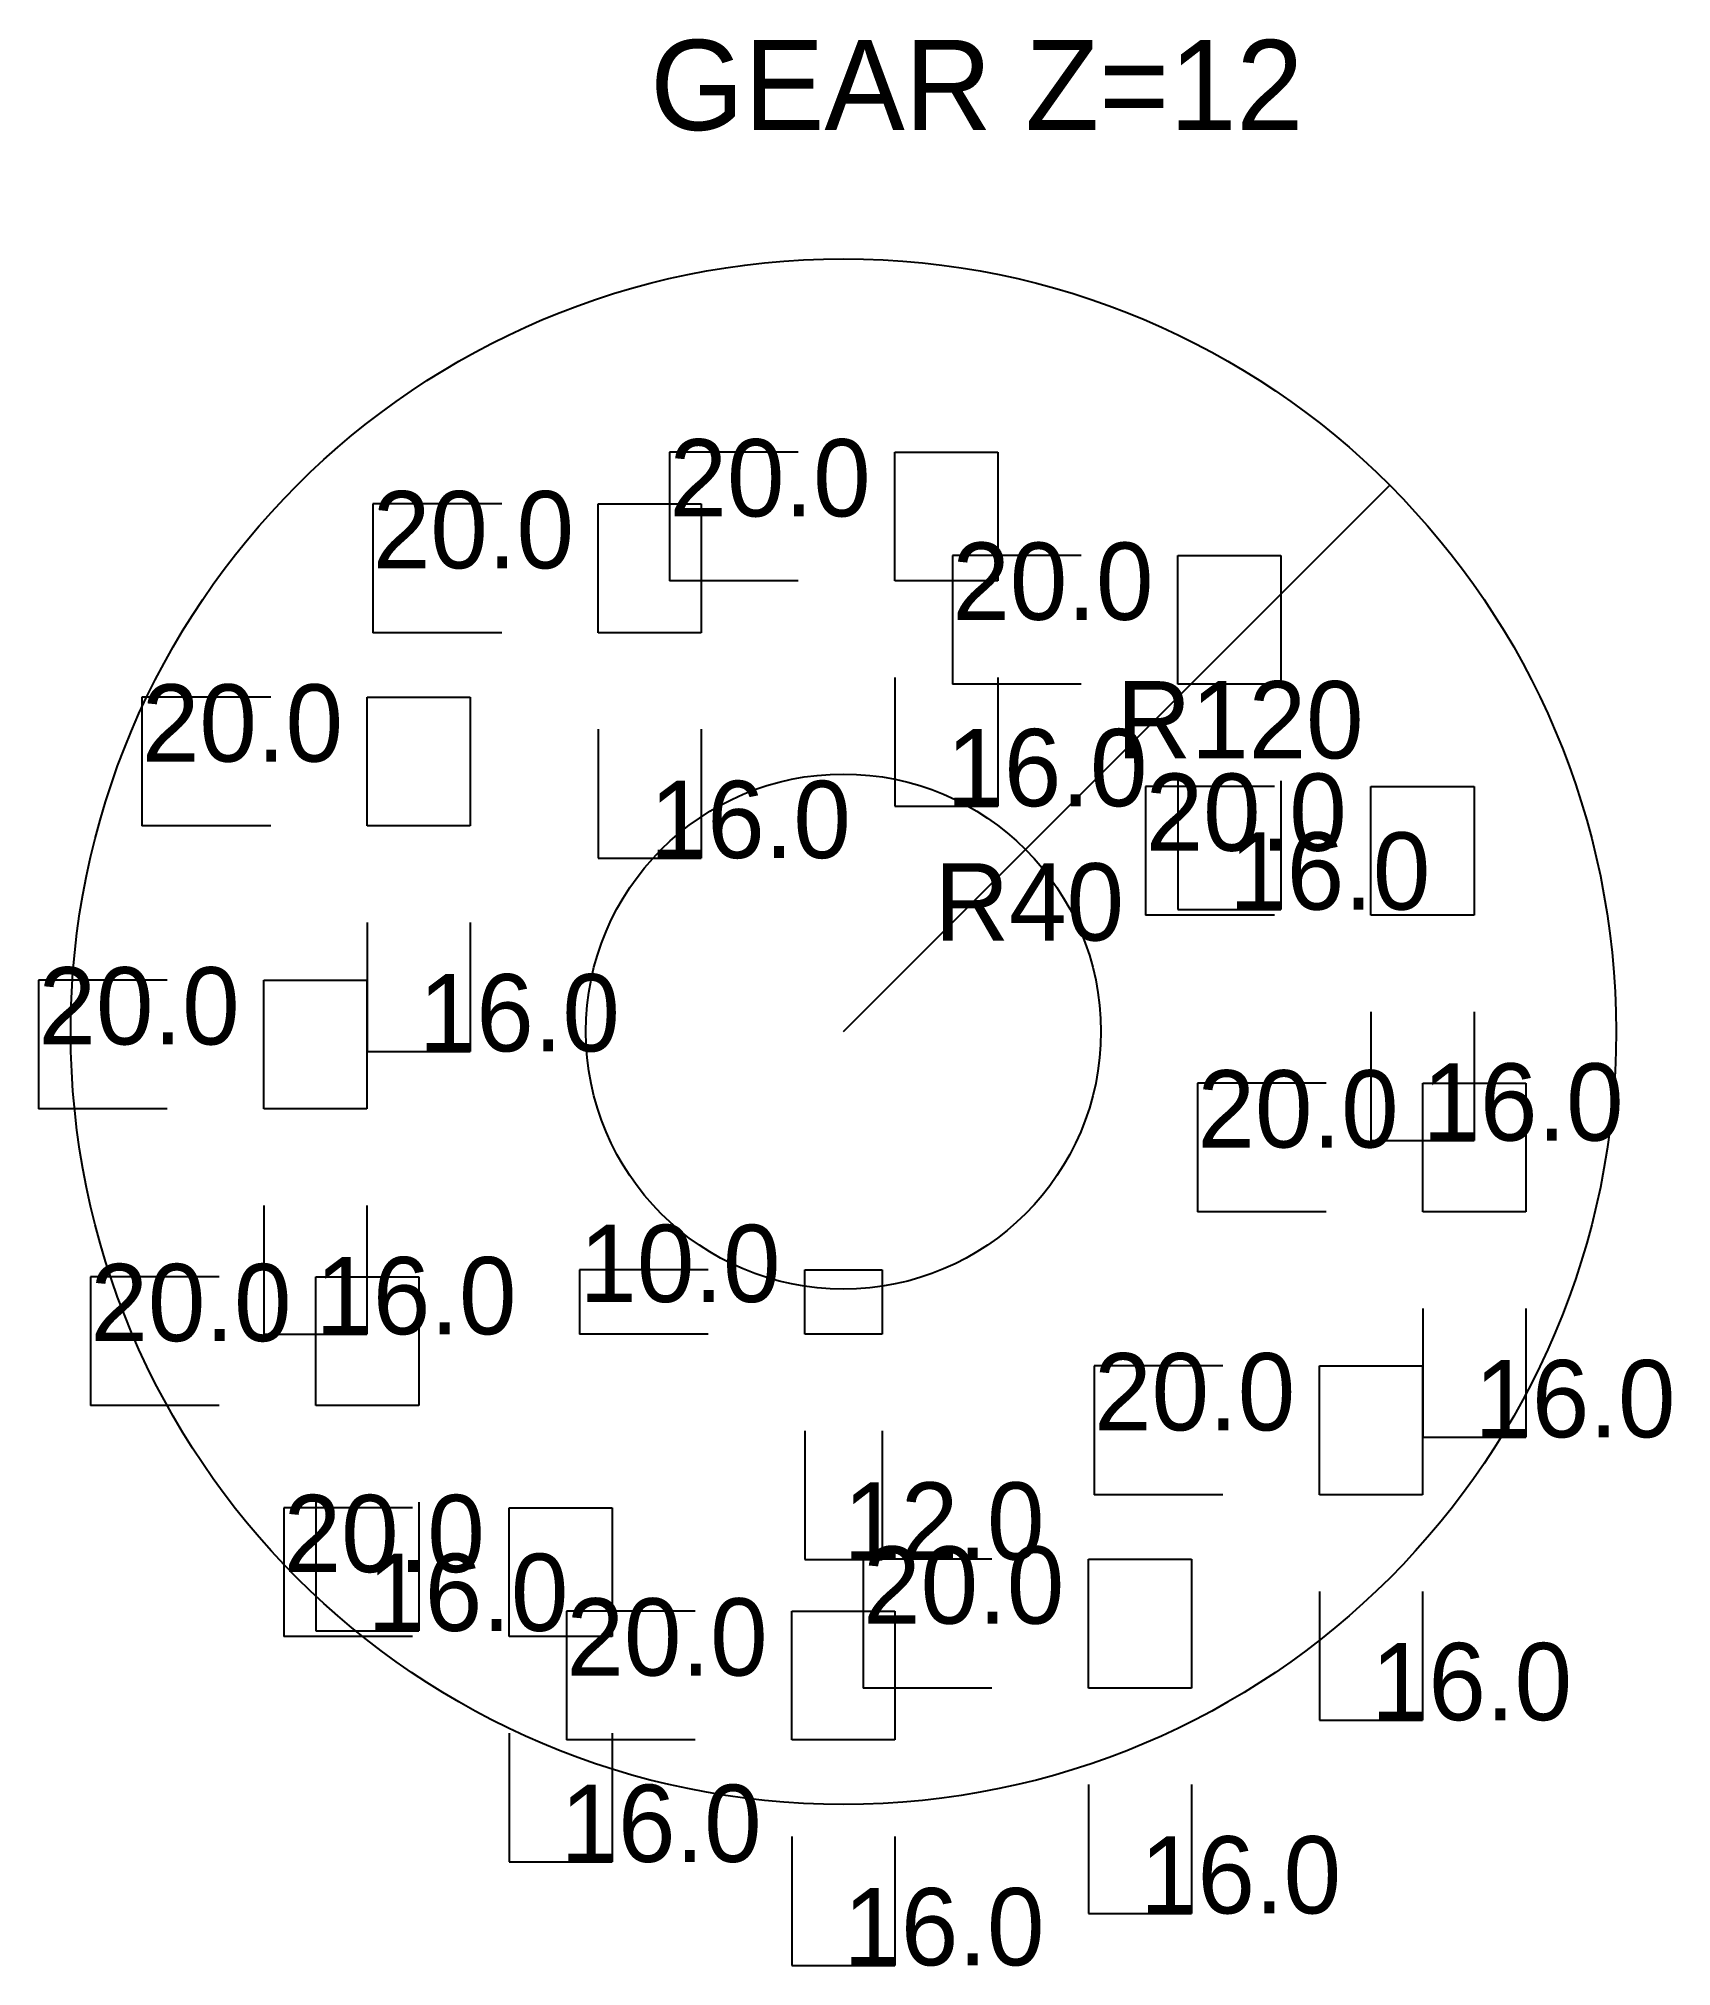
# Model space of a CAD drawing. Header units: metres. Extents: x -125 to 129, y -145 to 154.
import ezdxf

# ---------------------------------------------------------------- set-up
doc = ezdxf.new("R2010")
doc.units = ezdxf.units.M

msp = doc.modelspace()

# ---------------------------------------------------------------- linework, layer by layer
for p, q in [((-7, 90), (-27, 90)), ((-27, 90), (-27, 70)), ((8, 90), (24, 90)), ((8, 70), (8, 90)), ((24, 90), (24, 70)), ((0, 0), (84.8528, 84.8528)), ((0, 0), (84.8528, 84.8528)), ((0, 0), (84.8528, 84.8528)), ((-53.0718, 81.9423), (-73.0718, 81.9423)), ((-73.0718, 81.9423), (-73.0718, 61.9423)), ((-38.0718, 81.9423), (-22.0718, 81.9423)), ((-38.0718, 61.9423), (-38.0718, 81.9423)), ((-22.0718, 81.9423), (-22.0718, 61.9423)), ((36.9282, 73.9423), (16.9282, 73.9423)), ((16.9282, 73.9423), (16.9282, 53.9423)), ((51.9282, 73.9423), (67.9282, 73.9423)), ((51.9282, 53.9423), (51.9282, 73.9423)), ((67.9282, 73.9423), (67.9282, 53.9423)), ((-7, 70), (-27, 70)), ((24, 70), (8, 70)), ((-53.0718, 61.9423), (-73.0718, 61.9423)), ((-22.0718, 61.9423), (-38.0718, 61.9423)), ((8, 55), (8, 35)), ((36.9282, 53.9423), (16.9282, 53.9423)), ((24, 55), (24, 35)), ((67.9282, 53.9423), (51.9282, 53.9423)), ((-88.9423, 51.9282), (-108.9423, 51.9282)), ((-108.9423, 51.9282), (-108.9423, 31.9282)), ((-73.9423, 51.9282), (-57.9423, 51.9282)), ((-73.9423, 31.9282), (-73.9423, 51.9282)), ((-57.9423, 51.9282), (-57.9423, 31.9282)), ((-38.0718, 46.9423), (-38.0718, 26.9423)), ((-22.0718, 46.9423), (-22.0718, 26.9423)), ((51.9282, 38.9423), (51.9282, 18.9423)), ((67.9282, 38.9423), (67.9282, 18.9423)), ((66.9423, 38.0718), (46.9423, 38.0718)), ((46.9423, 38.0718), (46.9423, 18.0718)), ((81.9423, 38.0718), (97.9423, 38.0718)), ((81.9423, 18.0718), (81.9423, 38.0718)), ((97.9423, 38.0718), (97.9423, 18.0718)), ((8, 35), (24, 35)), ((-88.9423, 31.9282), (-108.9423, 31.9282)), ((-57.9423, 31.9282), (-73.9423, 31.9282)), ((0, 0), (28.2843, 28.2843)), ((-38.0718, 26.9423), (-22.0718, 26.9423)), ((66.9423, 18.0718), (46.9423, 18.0718)), ((51.9282, 18.9423), (67.9282, 18.9423)), ((97.9423, 18.0718), (81.9423, 18.0718)), ((-73.9423, 16.9282), (-73.9423, -3.0718)), ((-57.9423, 16.9282), (-57.9423, -3.0718)), ((-105, 8), (-125, 8)), ((-125, 8), (-125, -12)), ((-90, 8), (-74, 8)), ((-90, -12), (-90, 8)), ((-74, 8), (-74, -12)), ((81.9423, 3.0718), (81.9423, -16.9282)), ((97.9423, 3.0718), (97.9423, -16.9282)), ((-73.9423, -3.0718), (-57.9423, -3.0718)), ((75, -8), (55, -8)), ((55, -8), (55, -28)), ((90, -8), (106, -8)), ((90, -28), (90, -8)), ((106, -8), (106, -28)), ((-105, -12), (-125, -12)), ((-74, -12), (-90, -12)), ((81.9423, -16.9282), (97.9423, -16.9282)), ((-90, -27), (-90, -47)), ((-74, -27), (-74, -47)), ((75, -28), (55, -28)), ((106, -28), (90, -28)), ((-96.9423, -38.0718), (-116.9423, -38.0718)), ((-116.9423, -38.0718), (-116.9423, -58.0718)), ((-81.9423, -38.0718), (-65.9423, -38.0718)), ((-81.9423, -58.0718), (-81.9423, -38.0718)), ((-65.9423, -38.0718), (-65.9423, -58.0718)), ((-21, -37), (-41, -37)), ((-41, -37), (-41, -47)), ((-6, -37), (6, -37)), ((-6, -47), (-6, -37)), ((6, -37), (6, -47)), ((90, -43), (90, -63)), ((106, -43), (106, -63)), ((-90, -47), (-74, -47)), ((-21, -47), (-41, -47)), ((6, -47), (-6, -47)), ((58.9423, -51.9282), (38.9423, -51.9282)), ((38.9423, -51.9282), (38.9423, -71.9282)), ((73.9423, -51.9282), (89.9423, -51.9282)), ((73.9423, -71.9282), (73.9423, -51.9282)), ((89.9423, -51.9282), (89.9423, -71.9282)), ((-96.9423, -58.0718), (-116.9423, -58.0718)), ((-65.9423, -58.0718), (-81.9423, -58.0718)), ((-6, -62), (-6, -82)), ((6, -62), (6, -82)), ((90, -63), (106, -63)), ((-66.9282, -73.9423), (-86.9282, -73.9423)), ((-86.9282, -73.9423), (-86.9282, -93.9423)), ((-81.9423, -73.0718), (-81.9423, -93.0718)), ((-65.9423, -73.0718), (-65.9423, -93.0718)), ((-51.9282, -73.9423), (-35.9282, -73.9423)), ((-51.9282, -93.9423), (-51.9282, -73.9423)), ((-35.9282, -73.9423), (-35.9282, -93.9423)), ((58.9423, -71.9282), (38.9423, -71.9282)), ((89.9423, -71.9282), (73.9423, -71.9282)), ((-6, -82), (6, -82)), ((23.0718, -81.9423), (3.0718, -81.9423)), ((3.0718, -81.9423), (3.0718, -101.9423)), ((38.0718, -81.9423), (54.0718, -81.9423)), ((38.0718, -101.9423), (38.0718, -81.9423)), ((54.0718, -81.9423), (54.0718, -101.9423)), ((73.9423, -86.9282), (73.9423, -106.9282)), ((89.9423, -86.9282), (89.9423, -106.9282)), ((-23, -90), (-43, -90)), ((-43, -90), (-43, -110)), ((-8, -90), (8, -90)), ((-8, -110), (-8, -90)), ((8, -90), (8, -110)), ((-66.9282, -93.9423), (-86.9282, -93.9423)), ((-81.9423, -93.0718), (-65.9423, -93.0718)), ((-35.9282, -93.9423), (-51.9282, -93.9423)), ((23.0718, -101.9423), (3.0718, -101.9423)), ((54.0718, -101.9423), (38.0718, -101.9423)), ((73.9423, -106.9282), (89.9423, -106.9282)), ((-51.9282, -108.9423), (-51.9282, -128.9423)), ((-23, -110), (-43, -110)), ((-35.9282, -108.9423), (-35.9282, -128.9423)), ((8, -110), (-8, -110)), ((38.0718, -116.9423), (38.0718, -136.9423)), ((54.0718, -116.9423), (54.0718, -136.9423)), ((-8, -125), (-8, -145)), ((8, -125), (8, -145)), ((-51.9282, -128.9423), (-35.9282, -128.9423)), ((38.0718, -136.9423), (54.0718, -136.9423)), ((-8, -145), (8, -145))]:
    msp.add_line(p, q)
for radius in [120, 120, 40]:
    msp.add_circle((0, 0), radius)

# ---------------------------------------------------------------- texts
for s, height, p in [('GEAR Z=12', 14, (-30, 140)), ('20.0', 12, (-27, 80)), ('20.0', 12, (-73.0718, 71.9423)), ('20.0', 12, (16.9282, 63.9423)), ('20.0', 12, (-108.9423, 41.9282)), ('R120', 12, (42.4264, 42.4264)), ('R120', 12, (42.4264, 42.4264)), ('R120', 12, (42.4264, 42.4264)), ('16.0', 12, (16, 35)), ('16.0', 12, (-30.0718, 26.9423)), ('20.0', 12, (46.9423, 28.0718)), ('16.0', 12, (59.9282, 18.9423)), ('R40', 12, (14.1421, 14.1421)), ('20.0', 12, (-125, -2)), ('16.0', 12, (-65.9423, -3.0718)), ('20.0', 12, (55, -18)), ('16.0', 12, (89.9423, -16.9282)), ('10.0', 12, (-41, -42)), ('20.0', 12, (-116.9423, -48.0718)), ('16.0', 12, (-82, -47)), ('20.0', 12, (38.9423, -61.9282)), ('16.0', 12, (98, -63)), ('20.0', 12, (-86.9282, -83.9423)), ('12.0', 12, (0, -82)), ('20.0', 12, (3.0718, -91.9423)), ('16.0', 12, (-73.9423, -93.0718)), ('20.0', 12, (-43, -100)), ('16.0', 12, (81.9423, -106.9282)), ('16.0', 12, (-43.9282, -128.9423)), ('16.0', 12, (46.0718, -136.9423)), ('16.0', 12, (0, -145))]:
    msp.add_text(s, height=height).set_placement(p)

doc.saveas('drawing.dxf')
